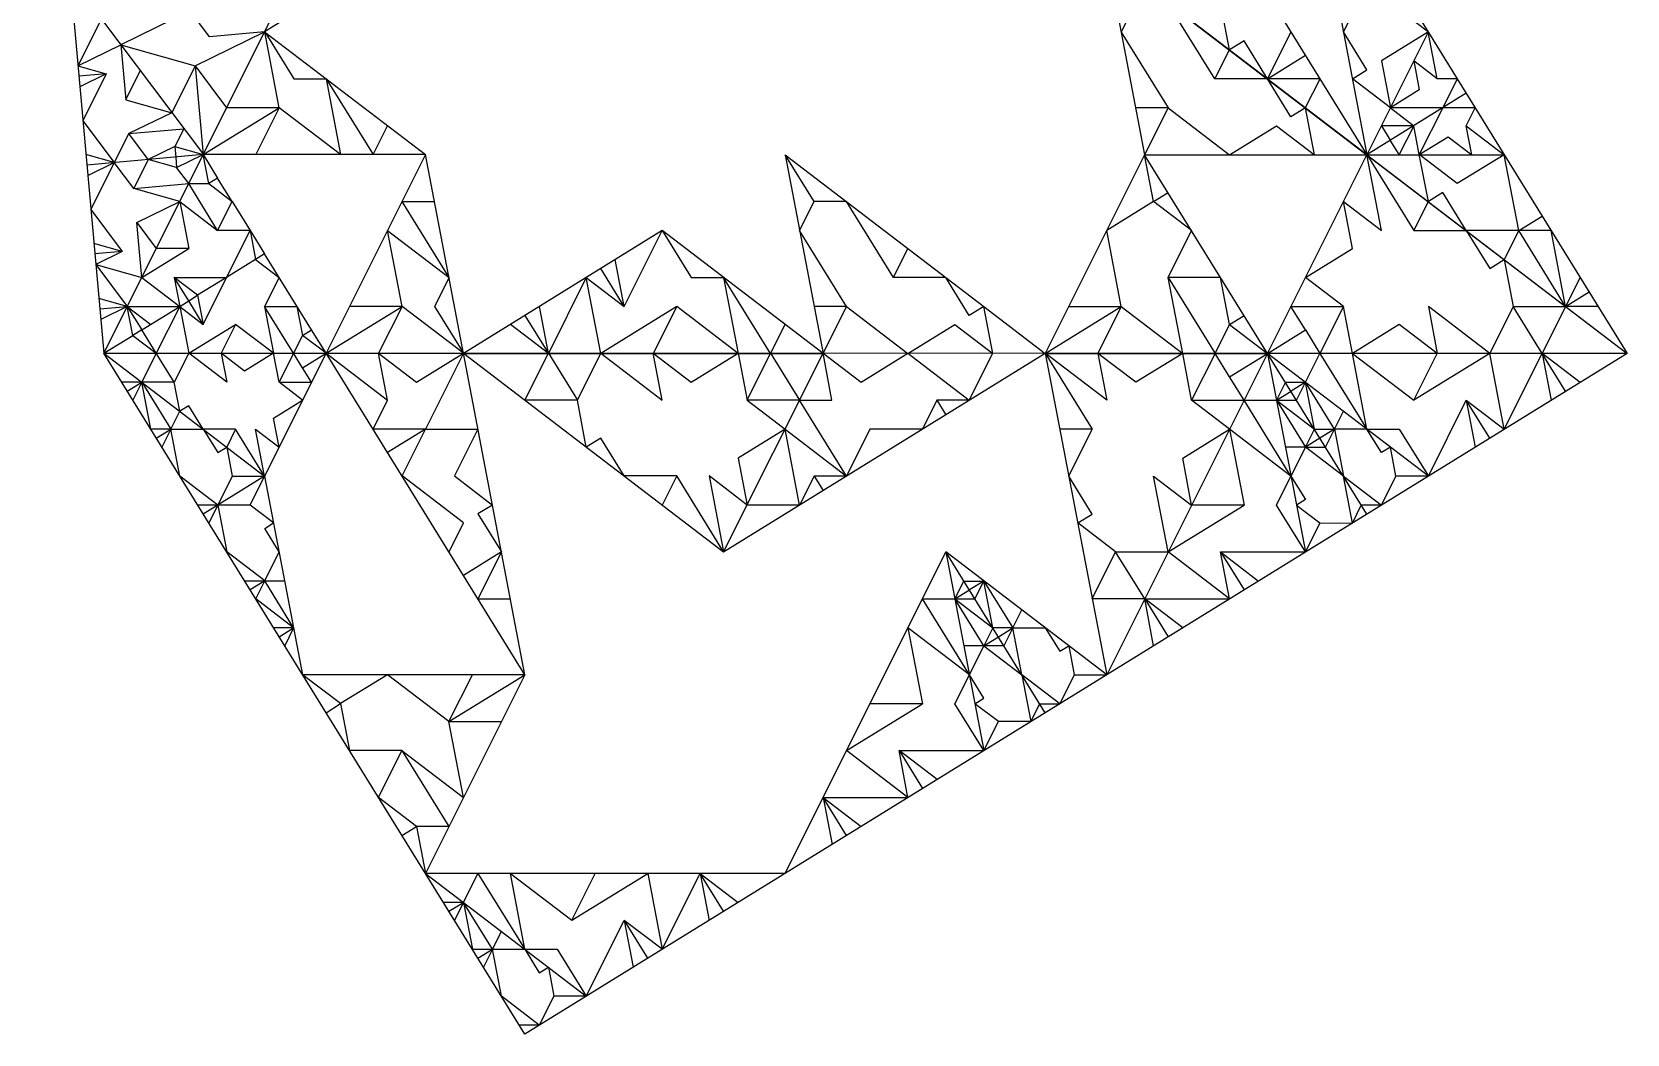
# Model space of a CAD drawing. Header units: inches. Extents: x -0.7 to 15, y -6.7 to 10.9.
# Drawn here: x -0.71 to 15, y -6.71 to 3.17 of the extents above; entities that cross this region are included whole.
import ezdxf

# ---------------------------------------------------------------- set-up
doc = ezdxf.new("R2010")
doc.units = ezdxf.units.IN
doc.header["$MEASUREMENT"] = 0
for name, color, linetype in [('BASE', 40, 'Continuous'), ('DAD', 3, 'Continuous'), ('KID', 1, 'Continuous'), ('MUM', 5, 'Continuous')]:
    doc.layers.add(name, color=color, linetype=linetype)

msp = doc.modelspace()

# ---------------------------------------------------------------- linework, layer by layer
at = {"layer": 'BASE'}
for p, q in [((0, 0.001, 0.001), (4.146, 8.291, 0)), ((4.146, 8.291, 0), (14.999, 0, 0.001)), ((3.541, 4.377, 0), (1.583, 3.167, 0.001)), ((12.437, 1.957, 0.001), (9.874, 3.914, 0.001)), ((9.874, 3.914, 0.001), (10.248, 1.956, 0.001)), ((10.159, 3.451, 0.001), (10.017, 3.166, 0.001)), ((10.941, 2.704, 0.002), (10.478, 3.451, 0.001)), ((1.583, 3.167, 0.001), (3.167, 1.958, -0.001)), ((1.584, 3.167, -0.001), (1.87, 2.705, 0)), ((1.727, 2.42, 0), (1.584, 3.167, -0.001)), ((10.017, 3.166, 0.001), (10.479, 2.419, 0.001)), ((10.941, 2.704, 0.002), (11.083, 2.989, 0.002)), ((1.87, 2.705, 0), (2.189, 2.705, 0)), ((2.189, 2.705, 0), (2.651, 1.958, -0.001)), ((2.189, 2.705, 0), (2.331, 1.958, 0)), ((11.458, 2.704, 0.001), (10.941, 2.704, 0.002)), ((11.689, 2.331, 0.002), (11.458, 2.704, 0.001)), ((0.979, 1.958, -0.001), (1.727, 2.42, 0)), ((1.727, 2.42, 0), (1.21, 2.42, 0)), ((1.727, 2.42, 0), (1.496, 1.958, 0)), ((2.331, 1.958, 0), (1.727, 2.42, 0)), ((10.479, 2.419, 0.001), (10.16, 2.418, 0.001)), ((10.479, 2.419, 0.001), (10.248, 1.956, 0.001)), ((10.479, 2.419, 0.001), (11.084, 1.957, 0.002)), ((11.831, 2.419, 0.002), (11.689, 2.331, 0.002)), ((11.92, 1.957, 0.002), (11.831, 2.419, 0.002)), ((2.651, 1.958, -0.001), (2.794, 2.243, -0.001)), ((11.084, 1.957, 0.002), (11.546, 2.242, 0.002)), ((11.546, 2.242, 0.002), (11.92, 1.957, 0.002)), ((3.167, 1.958, -0.001), (0.979, 1.958, -0.001)), ((0.979, 1.958, -0.001), (1.121, 1.727, 0.001)), ((1.033, 1.672, 0.001), (0.979, 1.958, -0.001)), ((3.168, 1.958, -0.001), (2.189, 0.001, -0.001)), ((3.541, 0, 0), (3.168, 1.958, -0.001)), ((6.708, 1.957, 0), (7.082, 0, 0.001)), ((6.708, 1.957, 0), (8.665, 0.462, 0)), ((6.993, 1.495, 0), (6.708, 1.957, 0)), ((10.248, 1.956, 0.001), (9.27, 0, 0.001)), ((10.248, 1.956, 0.001), (12.437, 1.957, 0.001)), ((10.337, 1.495, 0.001), (10.248, 1.956, 0.001)), ((11.458, 0, 0.001), (10.248, 1.956, 0.001)), ((11.458, 0, 0), (12.436, 1.957, 0.002)), ((12.436, 1.958, 0.001), (12.899, 1.21, 0.001)), ((12.58, 1.21, 0.001), (12.436, 1.958, 0.001)), ((12.436, 1.957, 0.002), (14.999, 0, 0.001)), ((0.836, 1.672, 0.001), (1.033, 1.672, 0.001)), ((1.121, 1.21, 0.001), (0.836, 1.672, 0.001)), ((1.121, 1.727, 0.001), (1.033, 1.672, 0.001)), ((1.033, 1.672, 0.001), (1.264, 1.496, 0.001)), ((1.264, 1.496, 0.001), (1.121, 1.727, 0.001)), ((10.337, 1.495, 0.001), (10.48, 1.584, 0.001)), ((0.748, 1.496, 0.001), (1.121, 1.21, 0.001)), ((0.748, 1.496, 0.001), (0.836, 1.034, 0.001)), ((1.121, 1.21, 0.001), (1.264, 1.496, 0.001)), ((1.264, 1.496, 0.001), (1.441, 1.21, 0.001)), ((2.937, 1.496, -0.001), (3.256, 1.496, -0.001)), ((3.399, 0.749, -0.001), (2.937, 1.496, -0.001)), ((6.851, 1.21, 0), (6.993, 1.495, 0)), ((7.312, 1.495, 0), (6.993, 1.495, 0)), ((7.775, 0.747, 0.001), (7.312, 1.495, 0)), ((10.337, 1.495, 0.001), (9.875, 1.21, 0.001)), ((10.711, 1.21, 0.001), (10.337, 1.495, 0.001)), ((12.206, 1.496, 0.001), (12.58, 1.21, 0.001)), ((12.294, 1.033, 0.001), (12.206, 1.496, 0.001)), ((12.899, 1.21, 0.001), (13.042, 1.495, 0.001)), ((1.441, 1.21, 0.001), (1.121, 1.21, 0.001)), ((1.209, 0.748, 0.001), (1.441, 1.21, 0.001)), ((1.441, 1.21, 0.001), (1.583, 0.979, 0.001)), ((1.441, 1.21, 0.001), (1.495, 0.925, 0.001)), ((2.794, 1.211, -0.001), (3.399, 0.749, -0.001)), ((2.937, 0.463, -0.001), (2.794, 1.211, -0.001)), ((5.498, 1.21, 0), (3.541, 0, 0)), ((5.125, 0.462, 0), (5.498, 1.21, 0)), ((5.498, 1.21, 0), (5.784, 0.748, 0)), ((7.082, 0, 0.001), (5.498, 1.21, 0)), ((7.313, 0.462, 0.001), (6.851, 1.21, 0)), ((10.018, 0.462, 0.001), (9.875, 1.21, 0.001)), ((10.48, 0.748, 0.001), (10.711, 1.21, 0.001)), ((12.899, 1.21, 0.001), (13.415, 1.209, 0.001)), ((13.415, 1.209, 0.001), (13.646, 0.836, 0.001)), ((0.374, 0.748, 0.001), (0.836, 1.034, 0.001)), ((0.836, 1.034, 0.001), (0.517, 1.034, 0.001)), ((1.583, 0.979, 0.001), (1.495, 0.925, 0.001)), ((2.045, 0.232, 0), (1.583, 0.979, 0.001)), ((7.775, 0.747, 0.001), (7.917, 1.033, 0.001)), ((11.832, 0.748, 0.001), (12.294, 1.033, 0.001)), ((1.495, 0.925, 0.001), (1.209, 0.748, 0.001)), ((1.495, 0.925, 0.001), (1.726, 0.748, 0.001)), ((5.125, 0.462, 0), (4.894, 0.836, 0)), ((5.125, 0.462, 0), (5.036, 0.924, 0)), ((13.646, 0.836, 0.001), (13.789, 0.924, 0.001)), ((13.789, 0.924, 0.001), (13.878, 0.462, 0.001)), ((0.374, 0.748, 0.001), (0.747, 0.463, 0.001)), ((0.693, 0.748, 0.001), (1.209, 0.748, 0.001)), ((0.924, 0.572, 0.001), (0.693, 0.748, 0.001)), ((0.693, 0.748, 0.001), (0.747, 0.463, 0.001)), ((0.836, 0.517, 0.001), (0.693, 0.748, 0.001)), ((1.209, 0.748, 0.001), (0.924, 0.572, 0.001)), ((0.979, 0.286, 0.001), (1.209, 0.748, 0.001)), ((1.726, 0.748, 0.001), (1.583, 0.463, 0.001)), ((3.399, 0.749, -0.001), (3.256, 0.463, -0.001)), ((4.751, 0.748, 0), (4.377, 0, 0)), ((4.751, 0.748, 0), (5.125, 0.462, 0)), ((4.894, 0, 0), (4.751, 0.748, 0)), ((5.784, 0.748, 0), (6.103, 0.748, 0)), ((6.103, 0.748, 0), (6.246, 0, 0)), ((6.565, 0, 0), (6.103, 0.748, 0)), ((8.291, 0.748, 0), (7.775, 0.747, 0.001)), ((8.522, 0.374, 0), (8.291, 0.748, 0)), ((10.996, 0.748, 0.001), (10.48, 0.748, 0.001)), ((10.48, 0.748, 0.001), (10.942, 0, 0.001)), ((10.623, 0, 0.001), (10.48, 0.748, 0.001)), ((11.084, 0.286, 0.001), (10.996, 0.748, 0.001)), ((12.206, 0.462, 0.001), (11.832, 0.748, 0.001)), ((0.747, 0.463, 0.001), (0.836, 0.517, 0.001)), ((0.836, 0.517, 0.001), (0.924, 0.572, 0.001)), ((0.979, 0.286, 0.001), (0.836, 0.517, 0.001)), ((0.924, 0.572, 0.001), (0.979, 0.286, 0.001)), ((0.231, 0.463, 0.001), (0.747, 0.463, 0.001)), ((0.231, 0.463, 0.001), (0.462, 0.286, 0.001)), ((0.231, 0.463, 0.001), (0.374, 0.232, 0.001)), ((0.286, 0.177, 0.001), (0.231, 0.463, 0.001)), ((0.374, 0.232, 0.001), (0.747, 0.463, 0.001)), ((0.747, 0.463, 0.001), (0.516, 0.001, 0.001)), ((0.747, 0.463, 0.001), (0.979, 0.286, 0.001)), ((0.747, 0.463, 0.001), (0.836, 0.001, 0.001)), ((1.583, 0.463, 0.001), (1.671, 0.001, 0)), ((1.869, 0.001, 0.001), (1.583, 0.463, 0.001)), ((1.583, 0.463, 0.001), (1.902, 0.463, 0)), ((1.902, 0.463, 0), (1.957, 0.177, 0)), ((2.188, 0.001, 0), (2.937, 0.463, -0.001)), ((2.937, 0.463, -0.001), (2.42, 0.463, -0.001)), ((2.937, 0.463, -0.001), (2.705, 0.001, -0.001)), ((3.541, 0.001, -0.001), (2.937, 0.463, -0.001)), ((3.256, 0.463, -0.001), (3.541, 0.001, -0.001)), ((4.146, 0.374, 0), (4.377, 0, 0)), ((4.377, 0, 0), (4.289, 0.462, 0)), ((5.641, 0.462, 0), (4.894, 0, 0)), ((5.641, 0.462, 0), (5.41, 0, 0)), ((6.246, 0, 0), (5.641, 0.462, 0)), ((7.313, 0.462, 0.001), (6.994, 0.462, 0.001)), ((7.082, 0, 0.001), (7.313, 0.462, 0.001)), ((7.313, 0.462, 0.001), (7.918, 0, 0)), ((8.665, 0.462, 0), (8.522, 0.374, 0)), ((8.665, 0.462, 0), (9.27, 0, 0)), ((8.753, 0, 0), (8.665, 0.462, 0)), ((9.27, 0, 0.001), (10.018, 0.462, 0.001)), ((9.502, 0.463, 0.001), (10.018, 0.462, 0.001)), ((10.018, 0.462, 0.001), (9.787, 0, 0.001)), ((10.018, 0.462, 0.001), (10.623, 0, 0.001)), ((11.084, 0.286, 0.001), (11.227, 0.374, 0)), ((11.689, 0.463, 0.001), (12.206, 0.462, 0.001)), ((11.832, 0.231, 0.001), (11.689, 0.463, 0.001)), ((12.206, 0.462, 0.001), (11.975, 0, 0.001)), ((12.294, 0, 0.001), (12.206, 0.462, 0.001)), ((13.042, 0.462, 0.001), (13.13, 0, 0.001)), ((13.647, 0, 0.001), (13.042, 0.462, 0.001)), ((13.878, 0.462, 0.001), (13.647, 0, 0.001)), ((14.163, 0, 0.001), (13.878, 0.462, 0.001)), ((13.878, 0.462, 0.001), (14.394, 0.462, 0.001)), ((14.394, 0.462, 0.001), (14.163, 0, 0.001)), ((0, 0.001, 0.001), (0.286, 0.177, 0.001)), ((0.374, 0.232, 0.001), (0.286, 0.177, 0.001)), ((0.286, 0.177, 0.001), (0.516, 0.001, 0.001)), ((0.516, 0.001, 0.001), (0.374, 0.232, 0.001)), ((0.836, 0.001, 0.001), (1.298, 0.286, 0.001)), ((1.298, 0.286, 0.001), (1.155, 0.001, 0.001)), ((1.671, 0.001, 0), (1.298, 0.286, 0.001)), ((1.957, 0.177, 0), (1.869, 0.001, 0.001)), ((1.957, 0.177, 0), (2.045, 0.232, 0)), ((2.189, 0.001, -0.001), (1.957, 0.177, 0)), ((2.188, 0.001, 0), (2.045, 0.232, 0)), ((4.377, 0, 0), (4.003, 0.286, 0)), ((6.565, 0, 0), (6.708, 0.286, 0)), ((7.918, 0, 0), (8.38, 0.286, 0)), ((8.38, 0.286, 0), (8.753, 0, 0)), ((10.942, 0, 0.001), (11.084, 0.286, 0.001)), ((11.084, 0.286, 0.001), (11.458, 0, 0)), ((11.458, 0, 0.001), (11.832, 0.231, 0.001)), ((11.832, 0.231, 0.001), (11.975, 0, 0.001)), ((12.756, 0.286, 0.001), (12.294, 0, 0.001)), ((13.13, 0, 0.001), (12.756, 0.286, 0.001)), ((0, 0.001, 0.001), (2.188, 0.001, 0)), ((2.189, 0.001, -0.001), (3.541, 0, 0)), ((3.541, 0, 0), (7.082, 0, 0.001)), ((9.27, 0, 0.001), (11.458, 0, 0.001)), ((14.999, 0, 0.001), (11.458, 0, 0.001))]:
    msp.add_line(p, q, dxfattribs=at)
at = {"layer": 'DAD'}
for p, q in [((0, 0.001, 0.001), (1.583, -1.209, 0.001)), ((14.999, 0, 0.001), (0, 0.001, 0.001)), ((4.146, -6.707, 0.001), (0, 0.001, 0.001)), ((0.516, 0.001, 0.001), (0.374, -0.285, 0.001)), ((0.693, -0.285, 0.001), (0.516, 0.001, 0.001)), ((0.836, 0.001, 0.001), (0.693, -0.285, 0.001)), ((1.21, -0.285, 0.001), (0.836, 0.001, 0.001)), ((1.155, 0.001, 0.001), (1.21, -0.285, 0.001)), ((1.386, -0.176, 0.001), (1.155, 0.001, 0.001)), ((1.671, 0.001, 0.001), (1.386, -0.176, 0.001)), ((2.189, 0.001, 0.002), (1.583, -1.209, 0.001)), ((1.726, -0.285, 0.001), (1.671, 0.001, 0.001)), ((1.869, 0.001, 0.001), (1.726, -0.285, 0.001)), ((1.957, -0.142, 0.001), (1.869, 0.001, 0.001)), ((1.957, -0.142, 0.001), (2.188, 0.001, 0.001)), ((2.189, 0.001, 0.002), (2.794, -0.461, 0.002)), ((4.145, -3.166, 0.001), (2.189, 0.001, 0.002)), ((2.794, -0.461, 0.002), (2.705, 0.001, 0.002)), ((2.705, 0.001, 0.002), (3.079, -0.285, 0.002)), ((3.079, -0.285, 0.002), (3.541, 0.001, 0.001)), ((3.541, 0.001, 0.001), (3.168, -0.747, 0.002)), ((3.541, 0.001, 0.001), (6.103, -1.956, 0.001)), ((4.145, -3.166, 0.001), (3.541, 0.001, 0.001)), ((4.146, -0.461, 0.001), (4.377, 0.001, 0.001)), ((14.999, 0, 0.001), (4.146, -6.707, 0.001)), ((4.377, 0.001, 0.001), (4.663, -0.461, 0.001)), ((4.663, -0.461, 0.001), (4.894, 0.001, 0.001)), ((4.894, 0.001, 0.001), (5.498, -0.461, 0.001)), ((5.41, 0.001, 0.001), (5.784, -0.284, 0.001)), ((5.498, -0.461, 0.001), (5.41, 0.001, 0.001)), ((5.784, -0.284, 0.001), (6.246, 0.001, 0.001)), ((6.103, -1.956, 0.001), (9.27, 0.001, 0.001)), ((6.103, -1.956, 0.001), (7.082, 0.001, 0.001)), ((6.246, 0.001, 0.001), (6.334, -0.461, 0.001)), ((6.334, -0.461, 0.001), (6.565, 0.001, 0.001)), ((6.565, 0.001, 0.001), (6.851, -0.461, 0.001)), ((7.082, 0.001, 0.001), (7.456, -0.285, 0.001)), ((7.17, -0.461, 0.001), (7.082, 0.001, 0.001)), ((7.456, -0.285, 0.001), (7.918, 0.001, 0.001)), ((7.918, 0.001, 0.001), (8.522, -0.461, 0.001)), ((8.522, -0.461, 0.001), (8.753, 0.001, 0.001)), ((9.27, 0.001, 0.001), (9.732, -0.747, 0.001)), ((9.875, -0.462, 0.001), (9.27, 0.001, 0.001)), ((9.27, 0.001, 0.001), (9.875, -3.166, 0.001)), ((9.787, 0, 0.001), (9.875, -0.462, 0.001)), ((10.161, -0.285, 0.001), (9.787, 0, 0.001)), ((11.458, 0, 0.001), (9.875, -3.166, 0.001)), ((10.623, 0, 0.001), (10.161, -0.285, 0.001)), ((10.711, -0.461, 0.001), (10.623, 0, 0.001)), ((10.942, 0, 0.001), (10.711, -0.461, 0.001)), ((11.085, -0.231, 0.001), (10.942, 0, 0.001)), ((11.085, -0.231, 0.001), (11.458, 0, 0.001)), ((13.042, -1.209, 0.001), (11.458, 0, 0.001)), ((12.437, -1.583, 0.001), (11.458, 0, 0.001)), ((11.458, 0, 0.001), (11.832, -1.957, 0.002)), ((11.832, -0.285, 0.001), (11.975, 0, 0.001)), ((11.975, 0, 0.001), (12.437, -0.747, 0.001)), ((12.294, 0, 0.001), (12.899, -0.462, 0.001)), ((12.437, -0.747, 0.001), (12.294, 0, 0.001)), ((12.899, -0.462, 0.001), (13.13, 0, 0.001)), ((13.647, 0, 0.001), (12.899, -0.462, 0.001)), ((13.789, -0.747, 0.001), (13.647, 0, 0.001)), ((2.045, -0.285, 0.001), (1.957, -0.142, 0.001)), ((13.789, -0.747, 0.001), (14.163, 0, 0.001)), ((14.163, 0, 0.001), (14.251, -0.462, 0.001)), ((14.394, -0.374, 0.001), (14.163, 0, 0.001)), ((14.537, -0.286, 0.001), (14.163, 0, 0.001)), ((0.374, -0.285, 0.001), (0.177, -0.285, 0)), ((0.231, -0.373, 0), (0.374, -0.285, 0.001)), ((0.374, -0.285, 0), (0.286, -0.461, 0)), ((0.462, -0.747, 0), (0.374, -0.285, 0)), ((0.374, -0.285, 0.001), (0.659, -0.747, 0)), ((0.693, -0.285, 0.001), (0.374, -0.285, 0.001)), ((0.748, -0.57, 0.001), (0.693, -0.285, 0.001)), ((1.726, -0.285, 0.001), (2.045, -0.285, 0.001)), ((1.957, -0.461, 0.001), (1.726, -0.285, 0.001)), ((11.227, -0.461, 0.001), (11.085, -0.231, 0.001)), ((11.635, -0.285, 0.001), (11.547, -0.462, 0.001)), ((11.635, -0.285, 0.001), (11.832, -0.285, 0.001)), ((11.832, -0.285, 0.001), (11.69, -0.374, 0.001)), ((11.744, -0.462, 0.001), (11.832, -0.285, 0.001)), ((12.118, -0.747, 0.001), (11.832, -0.285, 0.001)), ((11.921, -0.747, 0.001), (11.832, -0.285, 0.001)), ((1.672, -0.638, 0.001), (1.957, -0.461, 0.001)), ((2.651, -0.747, 0.002), (2.794, -0.461, 0.002)), ((4.663, -0.461, 0.001), (4.146, -0.461, 0.001)), ((4.751, -0.923, 0.001), (4.663, -0.461, 0.001)), ((6.334, -0.461, 0.001), (6.708, -0.746, 0.001)), ((6.851, -0.461, 0.001), (6.334, -0.461, 0.001)), ((6.851, -0.461, 0.001), (7.17, -0.461, 0.001)), ((7.313, -1.209, 0.001), (6.851, -0.461, 0.001)), ((8.203, -0.461, 0.001), (8.06, -0.747, 0.001)), ((8.203, -0.461, 0.001), (8.291, -0.604, 0.001)), ((8.522, -0.461, 0.001), (8.203, -0.461, 0.001)), ((10.711, -0.462, 0.001), (11.227, -0.461, 0.001)), ((11.084, -0.747, 0.001), (10.711, -0.462, 0.001)), ((11.689, -1.209, 0.001), (11.227, -0.461, 0.001)), ((11.227, -0.462, 0.001), (11.547, -0.462, 0.001)), ((11.547, -0.462, 0.001), (11.69, -0.374, 0.001)), ((11.547, -0.462, 0.001), (11.832, -0.924, 0.001)), ((11.547, -0.462, 0.001), (11.744, -0.462, 0.001)), ((11.547, -0.462, 0.001), (11.921, -0.747, 0.001)), ((13.042, -1.209, 0.001), (13.415, -0.462, 0.001)), ((13.415, -0.462, 0.001), (13.504, -0.924, 0.001)), ((13.647, -0.836, 0.001), (13.415, -0.462, 0.001)), ((13.415, -0.462, 0.001), (13.789, -0.747, 0.001)), ((0.659, -0.747, 0), (0.748, -0.57, 0.001)), ((0.836, -0.516, 0.001), (0.748, -0.57, 0.001)), ((0.979, -0.747, 0.001), (0.836, -0.516, 0.001)), ((12.118, -0.747, 0.001), (12.206, -0.571, 0.002)), ((0.659, -0.747, 0), (0.462, -0.747, 0)), ((0.517, -0.835, 0), (0.659, -0.747, 0)), ((0.659, -0.747, 0), (0.571, -0.923, 0)), ((0.748, -1.209, 0), (0.659, -0.747, 0)), ((0.659, -0.747, 0), (0.979, -0.747, 0.001)), ((0.979, -0.747, 0.001), (1.122, -0.978, 0.001)), ((1.298, -0.747, 0.001), (0.979, -0.747, 0.001)), ((1.298, -0.747, 0.001), (1.21, -0.923, 0.001)), ((1.583, -1.209, 0.001), (1.298, -0.747, 0.001)), ((1.495, -0.747, 0.001), (1.726, -0.923, 0.001)), ((1.583, -1.209, 0.001), (1.495, -0.747, 0.001)), ((1.726, -0.923, 0.001), (1.672, -0.638, 0.001)), ((3.168, -0.747, 0.002), (2.651, -0.747, 0.002)), ((3.168, -0.747, 0.002), (2.794, -0.977, 0.002)), ((2.937, -1.208, 0.002), (3.168, -0.747, 0.002)), ((3.168, -0.747, 0.002), (3.684, -0.746, 0.003)), ((3.684, -0.746, 0.003), (3.453, -1.208, 0.003)), ((6.708, -0.746, 0.001), (6.246, -1.032, 0.001)), ((6.708, -0.747, 0.001), (7.313, -1.209, 0.001)), ((6.851, -1.494, 0.001), (6.708, -0.747, 0.001)), ((7.544, -0.747, 0.001), (7.313, -1.209, 0.001)), ((8.06, -0.747, 0.001), (7.544, -0.747, 0.001)), ((9.732, -0.747, 0.001), (9.413, -0.747, 0.001)), ((9.502, -1.209, 0.001), (9.732, -0.747, 0.001)), ((10.623, -1.032, 0.001), (11.084, -0.747, 0.001)), ((11.689, -1.209, 0.001), (11.085, -0.747, 0.001)), ((11.085, -0.747, 0.001), (11.227, -1.495, 0.001)), ((11.832, -0.924, 0.001), (11.921, -0.747, 0.001)), ((11.921, -0.747, 0.001), (12.118, -0.747, 0.001)), ((12.118, -0.747, 0.001), (11.975, -0.836, 0.001)), ((12.03, -0.924, 0.001), (12.118, -0.747, 0.001)), ((12.118, -0.747, 0.001), (12.206, -1.209, 0.001)), ((12.437, -0.747, 0.001), (12.118, -0.747, 0.001)), ((12.437, -0.747, 0.001), (12.756, -0.747, 0.001)), ((12.58, -0.978, 0.002), (12.437, -0.747, 0.001)), ((12.756, -0.747, 0.001), (13.042, -1.209, 0.001)), ((1.122, -0.978, 0.001), (1.21, -0.923, 0.001)), ((1.21, -0.923, 0.001), (1.264, -1.209, 0.001)), ((4.894, -0.834, 0.001), (4.751, -0.923, 0.001)), ((5.125, -1.208, 0.001), (4.894, -0.834, 0.001)), ((11.832, -0.924, 0.001), (11.635, -0.924, 0.001)), ((11.832, -0.924, 0.001), (11.689, -1.209, 0.001)), ((11.975, -0.836, 0.001), (11.832, -0.924, 0.001)), ((12.206, -1.209, 0.001), (11.832, -0.924, 0.001)), ((11.832, -0.924, 0.001), (12.03, -0.924, 0.001)), ((12.668, -0.924, 0.002), (12.58, -0.978, 0.002)), ((12.723, -1.209, 0.002), (12.668, -0.924, 0.002)), ((6.246, -1.032, 0.001), (6.334, -1.494, 0.001)), ((10.711, -1.495, 0.001), (10.623, -1.032, 0.001)), ((1.122, -1.494, 0.001), (0.748, -1.209, 0)), ((1.583, -1.209, 0.001), (0.979, -1.583, 0.001)), ((1.264, -1.209, 0.001), (1.122, -1.494, 0.001)), ((1.264, -1.209, 0.001), (1.583, -1.209, 0.001)), ((1.441, -1.494, 0.001), (1.583, -1.209, 0.001)), ((1.583, -1.209, 0.001), (1.957, -3.166, 0.001)), ((3.542, -1.67, 0.002), (2.937, -1.208, 0.002)), ((3.453, -1.208, 0.003), (3.826, -1.494, 0.002)), ((5.641, -1.208, 0.001), (5.125, -1.208, 0.001)), ((5.641, -1.208, 0.001), (5.498, -1.494, 0.001)), ((6.103, -1.956, 0.001), (5.641, -1.208, 0.001)), ((5.961, -1.208, 0.001), (6.103, -1.956, 0.001)), ((6.334, -1.494, 0.001), (5.961, -1.208, 0.001)), ((6.994, -1.209, 0.001), (6.851, -1.494, 0.001)), ((7.313, -1.209, 0.001), (6.994, -1.209, 0.001)), ((6.994, -1.209, 0.001), (7.082, -1.351, 0.001)), ((9.733, -1.583, 0.001), (9.502, -1.209, 0.001)), ((10.48, -1.957, 0.001), (10.337, -1.209, 0.001)), ((10.337, -1.209, 0.001), (10.711, -1.495, 0.001)), ((11.547, -1.495, 0.001), (11.689, -1.209, 0.001)), ((11.689, -1.209, 0.001), (11.832, -1.44, 0.001)), ((12.206, -1.209, 0.001), (12.58, -1.495, 0.002)), ((12.294, -1.672, 0.002), (12.206, -1.209, 0.001)), ((12.58, -1.495, 0.002), (12.723, -1.209, 0.002)), ((13.042, -1.209, 0.001), (12.723, -1.209, 0.002)), ((1.122, -1.494, 0.001), (0.924, -1.494, 0.001)), ((1.122, -1.494, 0.001), (1.033, -1.671, 0.001)), ((1.122, -1.494, 0.001), (1.21, -1.956, 0.001)), ((1.441, -1.494, 0.001), (1.122, -1.494, 0.001)), ((1.672, -1.671, 0.001), (1.441, -1.494, 0.001)), ((3.826, -1.494, 0.002), (3.684, -1.582, 0.002)), ((6.851, -1.494, 0.001), (6.334, -1.494, 0.001)), ((10.48, -1.957, 0.001), (11.227, -1.495, 0.001)), ((11.227, -1.495, 0.001), (10.711, -1.495, 0.001)), ((11.832, -1.957, 0.002), (11.547, -1.495, 0.001)), ((11.832, -1.44, 0.001), (11.744, -1.495, 0.001)), ((11.744, -1.495, 0.001), (11.975, -1.671, 0.001)), ((12.294, -1.672, 0.002), (12.382, -1.495, 0.001)), ((12.58, -1.495, 0.002), (12.382, -1.495, 0.001)), ((1.584, -1.725, 0.001), (1.672, -1.671, 0.001)), ((1.727, -1.956, 0.001), (1.584, -1.725, 0.001)), ((3.399, -1.956, 0.002), (3.542, -1.67, 0.002)), ((3.684, -1.582, 0.002), (3.915, -1.956, 0.002)), ((9.59, -1.671, 0.001), (9.733, -1.583, 0.001)), ((9.963, -1.957, 0.001), (9.59, -1.671, 0.001)), ((11.975, -1.671, 0.001), (11.832, -1.957, 0.002)), ((11.975, -1.671, 0.001), (12.294, -1.672, 0.002)), ((1.584, -2.242, 0.001), (1.21, -1.956, 0.001)), ((1.584, -2.242, 0.001), (1.727, -1.956, 0.001)), ((3.915, -1.956, 0.002), (3.542, -2.187, 0.002)), ((3.915, -1.956, 0.002), (3.684, -2.418, 0.002)), ((6.708, -5.123, 0.001), (8.291, -1.957, 0.001)), ((8.291, -1.957, 0.001), (8.666, -3.914, 0.001)), ((9.27, -3.54, 0.001), (8.291, -1.957, 0.001)), ((9.875, -3.166, 0.001), (8.291, -1.957, 0.001)), ((9.732, -2.419, 0.001), (9.963, -1.957, 0.001)), ((10.249, -2.419, 0.001), (9.963, -1.957, 0.001)), ((9.963, -1.957, 0.001), (10.48, -1.957, 0.001)), ((11.084, -2.419, 0.002), (10.48, -1.957, 0.001)), ((10.996, -1.957, 0.001), (11.227, -2.331, 0.002)), ((10.996, -1.957, 0.001), (11.37, -2.243, 0.002)), ((11.084, -2.419, 0.002), (10.996, -1.957, 0.001)), ((10.996, -1.957, 0.001), (11.832, -1.957, 0.002)), ((1.386, -2.242, 0.001), (1.584, -2.242, 0.001)), ((1.584, -2.242, 0.001), (1.441, -2.33, 0.001)), ((1.496, -2.418, 0.001), (1.584, -2.242, 0.001)), ((1.869, -2.704, 0.001), (1.584, -2.242, 0.001)), ((1.584, -2.242, 0.001), (1.781, -2.242, 0.001)), ((8.38, -2.419, 0.001), (8.468, -2.243, 0.001)), ((8.38, -2.419, 0.001), (8.523, -2.331, 0.001)), ((8.468, -2.243, 0.001), (8.665, -2.243, 0.001)), ((8.665, -2.243, 0.001), (8.523, -2.331, 0.001)), ((8.577, -2.419, 0.001), (8.665, -2.243, 0.001)), ((8.665, -2.243, 0.001), (8.951, -2.705, 0.001)), ((8.754, -2.705, 0.001), (8.665, -2.243, 0.001)), ((1.869, -2.704, 0.001), (1.496, -2.418, 0.001)), ((3.684, -2.418, 0.002), (4.003, -2.418, 0.002)), ((8.523, -3.167, 0.001), (8.06, -2.419, 0.001)), ((8.06, -2.419, 0.001), (8.38, -2.419, 0.001)), ((8.38, -2.419, 0.001), (8.577, -2.419, 0.001)), ((8.38, -2.419, 0.001), (8.754, -2.705, 0.001)), ((8.665, -2.881, 0.001), (8.38, -2.419, 0.001)), ((10.249, -2.419, 0.001), (9.732, -2.419, 0.001)), ((10.249, -2.419, 0.001), (10.48, -2.793, 0.002)), ((10.623, -2.704, 0.002), (10.249, -2.419, 0.001)), ((10.337, -2.881, 0.002), (10.249, -2.419, 0.001)), ((10.249, -2.419, 0.001), (11.084, -2.419, 0.002)), ((8.951, -2.705, 0.001), (9.039, -2.528, 0.002)), ((1.869, -2.704, 0.001), (1.672, -2.704, 0.001)), ((1.727, -2.792, 0.001), (1.869, -2.704, 0.001)), ((1.869, -2.704, 0.001), (1.781, -2.88, 0.001)), ((8.523, -3.167, 0.001), (7.918, -2.705, 0.001)), ((7.918, -2.705, 0.001), (8.061, -3.452, 0.001)), ((8.754, -2.705, 0.001), (8.665, -2.881, 0.001)), ((8.665, -2.881, 0.001), (8.808, -2.793, 0.001)), ((8.951, -2.705, 0.001), (8.754, -2.705, 0.001)), ((8.808, -2.793, 0.001), (8.951, -2.705, 0.001)), ((8.951, -2.705, 0.001), (8.863, -2.881, 0.001)), ((8.951, -2.705, 0.001), (9.27, -2.704, 0.002)), ((9.039, -3.166, 0.001), (8.951, -2.705, 0.001)), ((9.27, -2.704, 0.002), (9.413, -2.935, 0.002)), ((8.665, -2.881, 0.001), (8.468, -2.881, 0.001)), ((8.523, -3.167, 0.001), (8.665, -2.881, 0.001)), ((8.665, -2.881, 0.001), (9.039, -3.166, 0.001)), ((8.863, -2.881, 0.001), (8.665, -2.881, 0.001)), ((9.413, -2.935, 0.002), (9.501, -2.881, 0.002)), ((9.501, -2.881, 0.002), (9.556, -3.166, 0.002)), ((2.331, -3.451, 0.001), (1.957, -3.166, 0.001)), ((4.145, -3.166, 0.001), (1.957, -3.166, 0.001)), ((2.793, -3.166, 0.001), (2.331, -3.451, 0.001)), ((3.398, -3.628, 0.001), (2.793, -3.166, 0.001)), ((4.145, -3.166, 0.001), (3.167, -5.123, 0.001)), ((3.398, -3.628, 0.001), (3.629, -3.166, 0.001)), ((3.398, -3.628, 0.001), (4.145, -3.166, 0.001)), ((8.38, -3.452, 0.001), (8.523, -3.167, 0.001)), ((8.665, -3.398, 0.001), (8.523, -3.167, 0.001)), ((9.039, -3.166, 0.001), (9.127, -3.628, 0.001)), ((9.413, -3.452, 0.001), (9.039, -3.166, 0.001)), ((9.556, -3.166, 0.002), (9.413, -3.452, 0.001)), ((9.556, -3.166, 0.002), (9.875, -3.166, 0.001)), ((2.188, -3.54, 0.001), (2.331, -3.451, 0.001)), ((2.331, -3.451, 0.001), (2.419, -3.913, 0.001)), ((7.313, -3.914, 0.002), (8.061, -3.452, 0.001)), ((8.061, -3.452, 0.001), (7.544, -3.452, 0.001)), ((8.666, -3.914, 0.001), (8.38, -3.452, 0.001)), ((8.577, -3.452, 0.001), (8.665, -3.398, 0.001)), ((8.808, -3.628, 0.001), (8.577, -3.452, 0.001)), ((9.127, -3.628, 0.001), (9.216, -3.452, 0.001)), ((9.216, -3.452, 0.001), (9.413, -3.452, 0.001)), ((3.398, -3.628, 0.001), (3.914, -3.628, 0.001)), ((3.541, -4.376, 0.001), (3.398, -3.628, 0.001)), ((8.666, -3.914, 0.001), (8.808, -3.628, 0.001)), ((9.127, -3.628, 0.001), (8.808, -3.628, 0.001)), ((2.936, -3.913, 0.001), (2.419, -3.913, 0.001)), ((2.705, -4.375, 0), (2.936, -3.913, 0.001)), ((2.936, -3.913, 0.001), (3.541, -4.376, 0.001)), ((2.936, -3.913, 0.001), (3.398, -4.661, 0.001)), ((7.918, -4.376, 0.002), (7.313, -3.914, 0.002)), ((7.83, -3.914, 0.001), (8.061, -4.288, 0.002)), ((7.83, -3.914, 0.001), (8.666, -3.914, 0.001)), ((7.918, -4.376, 0.002), (7.83, -3.914, 0.001)), ((8.204, -4.2, 0.001), (7.83, -3.914, 0.001)), ((3.079, -4.661, 0), (2.705, -4.375, 0)), ((7.083, -4.376, 0.002), (7.918, -4.376, 0.002)), ((7.314, -4.75, 0.002), (7.083, -4.376, 0.002)), ((7.083, -4.376, 0.002), (7.171, -4.838, 0.002)), ((7.083, -4.376, 0.002), (7.456, -4.662, 0.002)), ((2.936, -4.749, 0), (3.079, -4.661, 0)), ((3.079, -4.661, 0), (3.167, -5.123, 0)), ((3.398, -4.661, 0.001), (3.079, -4.661, 0)), ((3.167, -5.123, 0.001), (4.751, -6.333, 0.001)), ((6.708, -5.123, 0.001), (3.167, -5.123, 0.001)), ((3.541, -5.409, 0.001), (3.684, -5.123, 0.001)), ((3.684, -5.123, 0.001), (4.146, -5.871, 0.001)), ((4.003, -5.123, 0.001), (4.608, -5.585, 0.001)), ((4.146, -5.871, 0.001), (4.003, -5.123, 0.001)), ((4.608, -5.585, 0.001), (4.839, -5.123, 0.001)), ((4.608, -5.585, 0.001), (5.356, -5.123, 0.001)), ((5.356, -5.123, 0.001), (5.498, -5.871, 0.001)), ((5.498, -5.871, 0.001), (5.872, -5.123, 0.001)), ((5.872, -5.123, 0.001), (6.246, -5.409, 0.001)), ((5.872, -5.123, 0.001), (5.96, -5.586, 0.001)), ((6.103, -5.497, 0.001), (5.872, -5.123, 0.001)), ((3.541, -5.409, 0.001), (3.343, -5.409, 0.001)), ((3.398, -5.497, 0.001), (3.541, -5.409, 0.001)), ((3.541, -5.409, 0.001), (3.453, -5.585, 0.001)), ((3.541, -5.409, 0.001), (3.629, -5.871, 0.001)), ((3.826, -5.871, 0.001), (3.541, -5.409, 0.001)), ((4.751, -6.333, 0.001), (5.124, -5.586, 0.001)), ((5.124, -5.586, 0.001), (5.355, -5.959, 0.001)), ((5.498, -5.871, 0.001), (5.124, -5.586, 0.001)), ((5.124, -5.586, 0.001), (5.213, -6.048, 0.001)), ((3.826, -5.871, 0.001), (3.915, -5.695, 0.001)), ((3.629, -5.871, 0.001), (3.826, -5.871, 0.001)), ((3.684, -5.959, 0.001), (3.826, -5.871, 0.001)), ((3.826, -5.871, 0.001), (3.738, -6.047, 0.001)), ((3.915, -6.333, 0.001), (3.826, -5.871, 0.001)), ((3.826, -5.871, 0.001), (4.146, -5.871, 0.001)), ((4.146, -5.871, 0.001), (4.288, -6.102, 0.001)), ((4.146, -5.871, 0.001), (4.465, -5.871, 0.001)), ((4.465, -5.871, 0.001), (4.751, -6.333, 0.001)), ((4.288, -6.102, 0.001), (4.377, -6.047, 0.001)), ((4.377, -6.047, 0.001), (4.431, -6.333, 0.001)), ((4.288, -6.619, 0.001), (3.915, -6.333, 0.001)), ((4.431, -6.333, 0.001), (4.288, -6.619, 0.001)), ((4.751, -6.333, 0.001), (4.431, -6.333, 0.001)), ((4.288, -6.619, 0.001), (4.091, -6.619, 0.001))]:
    msp.add_line(p, q, dxfattribs=at)
at = {"layer": 'KID'}
for p, q in [((0, 0.001, 0.001), (4.146, 8.292, 0)), ((-0.708, 7.854, 0.001), (0, 0.001, 0.001)), ((-0.334, 3.708, 0.001), (0.98, 1.958, 0.001)), ((0.851, 3.374, 0.001), (0.167, 3.04, 0)), ((1.042, 3.119, 0.001), (0.851, 3.374, 0.001)), ((-0.024, 3.295, 0.001), (-0.255, 2.833, 0.001)), ((0.9, 2.833, 0.001), (1.583, 3.167, 0)), ((1.583, 3.167, 0), (1.042, 3.119, 0.001)), ((-0.255, 2.833, 0.001), (0.167, 3.04, 0.001)), ((0.167, 3.04, 0), (0.9, 2.833, 0.001)), ((0.167, 3.04, 0.001), (0.216, 2.499, 0.001)), ((-0.255, 2.833, 0.001), (0.024, 2.754, 0.001)), ((0.9, 2.833, 0.001), (0.669, 2.371, 0.001)), ((0.9, 2.833, 0.001), (0.979, 1.958, 0.001)), ((0.9, 2.833, 0.001), (1.209, 2.42, 0.001)), ((0.024, 2.754, 0.001), (-0.246, 2.73, 0.001)), ((0.024, 2.754, 0.001), (-0.237, 2.627, 0.001)), ((0.024, 2.754, 0.001), (-0.207, 2.292, 0.001)), ((0.216, 2.499, 0.001), (0.359, 2.784, 0.001)), ((0.216, 2.499, 0.001), (0.669, 2.371, 0.001)), ((0.669, 2.371, 0.001), (0.246, 2.165, 0.001)), ((-0.207, 2.292, 0.001), (0.103, 1.879, 0.001)), ((0.246, 2.165, 0.001), (0.787, 2.213, 0.001)), ((0.787, 2.213, 0.001), (0.699, 2.037, 0.001)), ((0.246, 2.165, 0.001), (0.103, 1.879, 0.001)), ((0.438, 1.909, 0.001), (0.246, 2.165, 0.001)), ((0.103, 1.879, 0.001), (-0.177, 1.958, 0.001)), ((0.979, 1.958, 0.001), (-0.167, 1.855, 0.001)), ((0.438, 1.909, 0.001), (0.295, 1.624, 0.001)), ((0.699, 2.037, 0.001), (0.438, 1.909, 0.001)), ((0.717, 1.83, 0.001), (0.438, 1.909, 0.001)), ((0.699, 2.037, 0.001), (0.979, 1.958, 0.001)), ((0.699, 2.037, 0.001), (0.708, 1.933, 0.001)), ((0.708, 1.933, 0.001), (0.717, 1.83, 0.001)), ((0.717, 1.83, 0.001), (0.979, 1.958, 0.001)), ((-0.158, 1.751, 0.001), (0.103, 1.879, 0.001)), ((0.103, 1.879, 0.001), (-0.128, 1.417, 0.001)), ((0.295, 1.624, 0.001), (0.103, 1.879, 0.001)), ((0.836, 1.672, 0), (0.717, 1.83, 0.001)), ((0.295, 1.624, 0.001), (0.836, 1.672, 0)), ((0.747, 1.496, 0.001), (0.295, 1.624, 0.001)), ((-0.128, 1.417, 0.001), (0.182, 1.004, 0.001)), ((0.325, 1.289, 0.001), (0.747, 1.496, 0.001)), ((0.325, 1.289, 0.001), (0.516, 1.034, 0.001)), ((0.374, 0.748, 0), (0.325, 1.289, 0.001)), ((0.182, 1.004, 0.001), (-0.098, 1.083, 0.001)), ((0.182, 1.004, 0.001), (-0.088, 0.979, 0.001)), ((0.182, 1.004, 0.001), (-0.079, 0.876, 0.001)), ((-0.079, 0.876, 0.001), (0.231, 0.463, 0.001)), ((-0.079, 0.876, 0.001), (0.374, 0.748, 0)), ((0.231, 0.463, 0.001), (-0.049, 0.542, 0.001)), ((-0.04, 0.438, 0.001), (0.231, 0.463, 0.001)), ((0.231, 0.463, 0.001), (-0.03, 0.335, 0.001))]:
    msp.add_line(p, q, dxfattribs=at)
at = {"layer": 'MUM'}
for p, q in [((8.292, 10.854, 0.001), (14.999, 0, 0.001)), ((4.146, 8.292, 0), (14.999, 0, 0.001)), ((10.48, 5.125, 0.002), (12.437, 1.957, 0.001)), ((11.833, 5.124, 0.001), (12.437, 1.957, 0.001)), ((12.206, 3.167, 0.001), (12.437, 3.629, 0.001)), ((12.437, 3.629, 0.001), (13.042, 3.167, 0.001)), ((11.085, 2.992, 0.002), (10.997, 3.454, 0.002)), ((11.459, 2.706, 0.002), (11.69, 3.168, 0.002)), ((12.437, 2.793, 0.001), (12.206, 3.167, 0.001)), ((12.438, 1.959, 0.001), (13.042, 3.167, 0.001)), ((13.042, 3.167, 0.001), (12.58, 2.881, 0.001)), ((13.13, 2.705, 0.001), (13.041, 3.167, 0.001)), ((11.228, 3.08, 0.002), (11.085, 2.992, 0.002)), ((11.459, 2.706, 0.002), (11.228, 3.08, 0.002)), ((11.459, 2.706, 0.002), (11.833, 2.937, 0.002)), ((12.58, 2.881, 0.001), (12.668, 2.419, 0.001)), ((13.13, 2.705, 0.001), (12.899, 2.881, 0.001)), ((12.899, 2.881, 0.001), (12.953, 2.596, 0.001)), ((11.976, 2.706, 0.002), (11.459, 2.706, 0.002)), ((11.833, 2.421, 0.002), (11.976, 2.706, 0.002)), ((12.294, 2.705, 0.001), (12.437, 2.793, 0.001)), ((12.668, 2.419, 0.001), (12.294, 2.705, 0.001)), ((13.327, 2.705, 0.001), (13.13, 2.705, 0.001)), ((13.327, 2.705, 0.001), (13.184, 2.42, 0.001)), ((13.416, 2.562, 0.001), (12.437, 1.957, 0.001)), ((12.953, 2.596, 0.001), (12.668, 2.419, 0.001)), ((13.184, 2.42, 0.001), (12.668, 2.419, 0.001)), ((12.668, 2.419, 0.001), (12.898, 2.243, 0.001)), ((13.184, 2.42, 0.001), (12.953, 1.958, 0.001)), ((13.504, 2.419, 0.001), (13.184, 2.42, 0.001)), ((13.415, 2.243, 0.001), (13.504, 2.419, 0.001)), ((12.898, 2.243, 0.001), (12.58, 2.243, 0.001)), ((12.58, 2.243, 0.001), (12.667, 2.101, 0.001)), ((12.898, 2.243, 0.001), (12.755, 1.958, 0.001)), ((12.953, 1.958, 0.001), (12.898, 2.243, 0.001)), ((13.469, 1.957, 0.001), (13.415, 2.243, 0.001)), ((13.415, 2.243, 0.001), (13.79, 1.957, 0.001)), ((12.755, 1.958, 0.001), (12.667, 2.101, 0.001)), ((12.953, 1.958, 0.001), (13.238, 2.134, 0.001)), ((13.238, 2.134, 0.001), (13.469, 1.957, 0.001)), ((12.437, 1.957, 0.001), (13.79, 1.957, 0.001)), ((13.042, 1.495, 0.001), (12.953, 1.958, 0.001)), ((13.327, 1.672, 0.001), (12.953, 1.958, 0.001)), ((13.789, 1.957, 0.001), (13.327, 1.672, 0.001)), ((13.932, 1.21, 0.001), (13.789, 1.957, 0.001)), ((13.185, 1.584, 0.001), (13.042, 1.495, 0.001)), ((13.416, 1.21, 0.001), (13.185, 1.584, 0.001)), ((13.932, 1.21, 0.001), (14.163, 1.353, 0.001)), ((13.932, 1.21, 0.001), (13.416, 1.21, 0.001)), ((13.932, 1.21, 0.001), (13.79, 0.925, 0.001)), ((14.251, 1.21, 0.001), (13.932, 1.21, 0.001)), ((14.394, 0.462, 0.001), (13.932, 1.21, 0.001)), ((14.394, 0.462, 0.001), (14.251, 1.21, 0.001)), ((14.537, 0.748, 0.001), (14.394, 0.462, 0.001)), ((14.394, 0.462, 0.001), (14.625, 0.605, 0.001)), ((14.713, 0.462, 0.001), (14.394, 0.462, 0.001))]:
    msp.add_line(p, q, dxfattribs=at)

doc.saveas('drawing.dxf')
